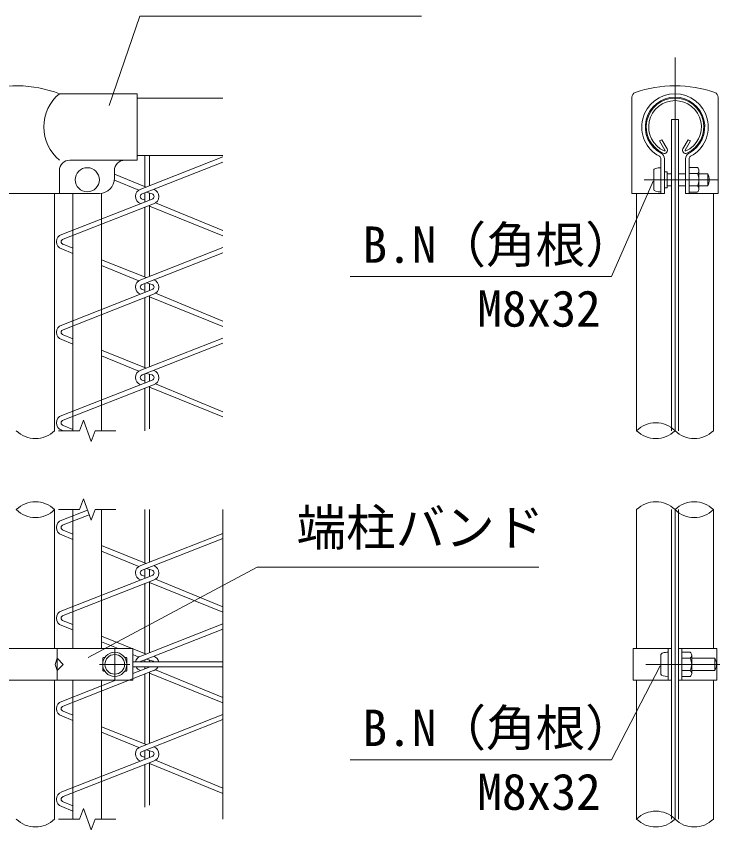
# Model space of a CAD drawing. Units: millimetres, scale not verified. Extents: x -4200 to 4200, y -2970 to 2970.
# Drawn here: x 1158 to 2089, y 620 to 1698 of the extents above; entities that cross this region are included whole.
import ezdxf
from ezdxf.enums import TextEntityAlignment as Align

# ---------------------------------------------------------------- set-up
doc = ezdxf.new("R2010")
doc.units = ezdxf.units.MM
doc.header["$LTSCALE"] = 20
doc.linetypes.add('USER1', pattern=[50.8, 31.75, -6.35, 6.35, -6.35])
for name, color, linetype, lineweight in [('0-0_D-BMK', 2, 'USER1', 13), ('0-1_D-STR1', 1, 'Continuous', 18), ('0-2_D-STR-DIM', 7, 'Continuous', 9), ('0-7_D-STR3', 3, 'Continuous', 13), ('0-8_D-STR-TXT', 7, 'Continuous', 9), ('0-9_Defpoints', 8, 'Continuous', 18), ('0-A_D-STR2', 7, 'Continuous', 9)]:
    doc.layers.add(name, color=color, linetype=linetype, lineweight=lineweight)
doc.styles.add('ＭＳ ゴシック', font='')
doc.styles.get('ＭＳ ゴシック').set_extended_font_data('MS Gothic')

msp = doc.modelspace()

# ---------------------------------------------------------------- linework, layer by layer
at = {"layer": '0-0_D-BMK'}
for p, q in [((2030.2, 1643.39), (2030.2, 1148.84)), ((1989.54, 1481.29), (2087.3, 1481.29)), ((2030.2, 1044.28), (2030.2, 634.28)), ((1288.3, 859.27), (1288.3, 819.27)), ((1268.3, 839.27), (1308.3, 839.27)), ((1991.64, 839.28), (2089.4, 839.28))]:
    msp.add_line(p, q, dxfattribs=at)
at = {"layer": '0-1_D-STR1'}
for p, q in [((1317.9, 1589.27), (1431.63, 1589.27)), ((2009.83, 1532.76), (2012.61, 1534.37)), ((2016.85, 1520.61), (2009.83, 1532.76)), ((2019.63, 1522.21), (2012.61, 1534.37)), ((2040.77, 1522.21), (2047.79, 1534.37)), ((2043.55, 1520.61), (2050.57, 1532.76)), ((2050.57, 1532.76), (2047.79, 1534.37)), ((1317.9, 1513.27), (1431.63, 1513.27)), ((1208.7, 1463.27), (1208.7, 1148.84)), ((1979.4, 1463.27), (1979.4, 1148.84)), ((2081, 1463.27), (2081, 1148.84)), ((1208.7, 1044.28), (1208.7, 860.27)), ((1979.4, 1044.28), (1979.4, 860.28)), ((2081, 1044.28), (2081, 860.28)), ((1208.7, 818.27), (1208.7, 634.28)), ((1979.4, 818.28), (1979.4, 634.28)), ((2081, 818.28), (2081, 634.28))]:
    msp.add_line(p, q, dxfattribs=at)
for centre, radius, start, end in [((2030.2, 1551.27), 38.1, 294.32478, 245.67522), ((2030.2, 1551.27), 34.89, 294.32478, 245.67522), ((2016.16, 1520.21), 4.01, 245.67522, 30), ((2016.16, 1520.21), 0.802, 245.67522, 30), ((2044.24, 1520.21), 4.01, 150, 294.32478), ((2044.24, 1520.21), 0.802, 150, 294.32478)]:
    msp.add_arc(centre, radius, start, end, dxfattribs=at)
at = {"layer": '0-2_D-STR-DIM'}
for points in [[(1289.9, 1148.84), (1262.16, 1148.84), (1257.03, 1134.74), (1246.77, 1162.94), (1241.64, 1148.84), (1213.9, 1148.84)], [(1289.9, 1044.28), (1262.16, 1044.28), (1257.03, 1030.19), (1246.77, 1058.38), (1241.64, 1044.28), (1213.9, 1044.28)], [(1289.9, 634.28), (1262.16, 634.28), (1257.03, 620.19), (1246.77, 648.38), (1241.64, 634.28), (1213.9, 634.28)]]:
    msp.add_lwpolyline(points, dxfattribs=at)
for centre, start, end in [((2004.8, 1123.28), 45.18146, 134.81854), ((1183.3, 1174.4), 225.18146, 314.81854), ((2004.8, 1174.4), 225.18146, 314.81854), ((2055.6, 1174.4), 225.18146, 314.81854), ((1183.3, 1018.72), 45.18146, 134.81854), ((2004.8, 1018.72), 45.18146, 134.81854), ((2055.6, 1018.72), 45.18146, 134.81854), ((1183.3, 1069.84), 225.18146, 314.81854), ((2055.6, 1069.84), 225.18146, 314.81854), ((2004.8, 608.72), 45.18146, 134.81854), ((1183.3, 659.84), 225.18146, 314.81854), ((2004.8, 659.84), 225.18146, 314.81854), ((2055.6, 659.84), 225.18146, 314.81854)]:
    msp.add_arc(centre, 36.03, start, end, dxfattribs=at)
at = {"layer": '0-7_D-STR3'}
for p, q in [((1317.9, 1595.27), (1215, 1595.27)), ((1317.9, 1595.27), (1317.9, 1507.27)), ((2087.3, 1590.65), (2087.3, 1463.27)), ((2025.7, 1561.27), (2034.7, 1561.27)), ((2025.7, 1561.27), (2025.7, 1148.84)), ((2034.7, 1561.27), (2034.7, 1148.84)), ((2011.6, 1508.92), (2011.6, 1463.27)), ((2016.2, 1508.92), (2016.2, 1463.27)), ((2044.2, 1508.92), (2044.2, 1463.27)), ((2048.8, 1508.92), (2048.8, 1463.27)), ((1317.9, 1507.27), (1229, 1507.27)), ((1215, 1463.27), (1215, 1493.27)), ((1287.9, 1493.27), (1287.9, 1483.27)), ((2002, 1468.29), (2002, 1494.29)), ((2019.6, 1491.93), (2016.2, 1491.93)), ((2019.6, 1470.66), (2019.6, 1491.93)), ((2019.6, 1489.29), (2025.7, 1489.29)), ((2034.7, 1489.29), (2044.2, 1489.29)), ((2059.8, 1497.49), (2048.8, 1497.49)), ((2059.8, 1489.39), (2048.8, 1489.39)), ((2061.8, 1469.46), (2061.8, 1493.37)), ((2061.8, 1489.29), (2073.6, 1489.29)), ((2073.6, 1473.29), (2073.6, 1489.29)), ((2019.6, 1470.66), (2016.2, 1470.66)), ((2019.6, 1473.29), (2025.7, 1473.29)), ((2034.7, 1473.29), (2044.2, 1473.29)), ((2059.8, 1473.19), (2048.8, 1473.19)), ((2061.8, 1473.29), (2073.6, 1473.29)), ((1100.8, 1463.27), (1215, 1463.27)), ((1215, 1463.27), (1267.9, 1463.27)), ((1232.9, 1463.27), (1232.9, 1148.84)), ((1270.9, 1463.27), (1270.9, 1148.84)), ((2044.2, 1463.27), (2087.3, 1463.27)), ((2059.8, 1465.09), (2048.8, 1465.09)), ((1232.9, 1044.28), (1232.9, 860.27)), ((1270.9, 1044.28), (1270.9, 860.27)), ((2025.7, 1044.28), (2025.7, 634.28)), ((2034.7, 1044.28), (2034.7, 634.28)), ((1102.9, 860.27), (1312.3, 860.27)), ((1211.95, 818.27), (1211.95, 860.27)), ((1312.3, 860.27), (1312.3, 818.27)), ((1974.8, 860.28), (2025.7, 860.28)), ((2011.5, 852.28), (2011.5, 826.28)), ((2021.1, 860.28), (2021.1, 818.28)), ((2021.1, 855.28), (2021.1, 823.28)), ((2021.1, 851.68), (2021.1, 826.88)), ((2034.7, 860.28), (2085.6, 860.28)), ((2039.3, 860.28), (2039.3, 818.28)), ((2050.3, 855.48), (2039.3, 855.48)), ((2039.3, 855.48), (2039.3, 823.08)), ((2039.3, 851.68), (2039.3, 826.88)), ((2085.6, 860.28), (2085.6, 818.28)), ((1272.3, 847.27), (1272.3, 831.27)), ((1273.3, 848.27), (1275.07, 848.27)), ((1301.53, 848.27), (1303.3, 848.27)), ((1304.3, 847.27), (1304.3, 831.27)), ((2050.3, 847.38), (2039.3, 847.38)), ((2052.3, 851.11), (2052.3, 827.21)), ((2052.3, 847.28), (2083.1, 847.28)), ((2083.1, 847.28), (2083.1, 831.28)), ((1273.3, 830.27), (1275.07, 830.27)), ((1301.53, 830.27), (1303.3, 830.27)), ((2050.3, 831.18), (2039.3, 831.18)), ((2052.3, 831.28), (2083.1, 831.28)), ((2050.3, 823.08), (2039.3, 823.08)), ((1102.9, 818.27), (1312.3, 818.27)), ((1232.9, 818.27), (1232.9, 634.28)), ((1270.9, 818.27), (1270.9, 634.28)), ((2034.7, 818.28), (2085.6, 818.28))]:
    msp.add_line(p, q, dxfattribs=at)
for points in [[(1973.1, 1590.66), (1973.1, 1463.27), (2016.2, 1463.27)], [(1974.8, 860.28), (1974.8, 818.28), (2025.7, 818.28)]]:
    msp.add_lwpolyline(points, dxfattribs=at)
msp.add_lwpolyline([(1211.95, 847.27), (1209.29, 839.27), (1211.95, 831.27), (1219.95, 839.27)], close=True, dxfattribs=at)
for centre, radius in [((1251.9, 1481.27), 16), ((1288.3, 839.27), 16), ((1288.3, 839.27), 13)]:
    msp.add_circle(centre, radius, dxfattribs=at)
for centre, radius, start, end in [((1157.9, 1445.81), 160, 69.0916, 109.22051), ((2030.19, 1445.81), 160, 70.77586, 109.21688), ((1251.39, 1551.27), 57.1, 129.59418, 230.40582), ((1979.7, 1590.66), 6.6, 109.21688, 180), ((2030.2, 1551.27), 44, 298.0884, 241.9116), ((2080.7, 1590.65), 6.6, 0, 70.77586), ((2030.2, 1551.27), 39.4, 298.0884, 241.9116), ((2007.6, 1508.92), 4, 0, 61.9116), ((2007.6, 1508.92), 8.6, 0, 61.9116), ((2052.8, 1508.92), 8.6, 118.0884, 180), ((2052.8, 1508.92), 4, 118.0884, 180), ((1229, 1493.27), 14, 90, 180), ((1301.9, 1493.27), 14, 90, 180), ((2056.7, 1493.44), 5.1, 307.42505, 52.57495), ((2044.4, 1481.29), 17.4, 332.26063, 27.73937), ((2058.6, 1481.29), 17, 331.92751, 28.07249), ((1267.9, 1483.27), 20, 270, 0), ((2056.72, 1469.14), 5.08, 307.21089, 52.78911), ((2047.22, 851.43), 5.08, 307.21089, 52.78911), ((1273.3, 847.27), 1, 90, 180), ((1303.3, 847.27), 1, 0, 90), ((2034.9, 839.28), 17.4, 332.26063, 27.73937), ((2068.1, 839.28), 17, 331.92751, 28.07249), ((1273.3, 831.27), 1, 180, 270), ((1303.3, 831.27), 1, 270, 0), ((2047.2, 827.13), 5.1, 307.42505, 52.57495)]:
    msp.add_arc(centre, radius, start, end, dxfattribs=at)
for centre, start_param, end_param in [((2011.6, 1494.29), 1.5707963, 3.1415927), ((2011.6, 1468.29), 3.1415927, 4.712389), ((2021.1, 852.28), 1.5707963, 3.1415927), ((2021.1, 826.28), 3.1415927, 4.712389)]:
    msp.add_ellipse(centre, major_axis=(9.6, 0), ratio=0.3125, start_param=start_param, end_param=end_param, dxfattribs=at)
at = {"layer": '0-8_D-STR-TXT'}
for points in [[(1694.48, 1697.91), (1321.73, 1697.91), (1280.74, 1579.83)], [(1599.99, 1352.93), (1946.05, 1352.93), (2001.2, 1479.44)], [(1849.9, 968.09), (1476.9, 968.09), (1253.07, 848.55)], [(1599.99, 712.77), (1946.05, 712.77), (2010.58, 837.51)]]:
    msp.add_lwpolyline(points, dxfattribs=at)
at = {"layer": '0-9_Defpoints'}
msp.add_line((1431.63, 1044.28), (1431.63, 634.28), dxfattribs=at)
at = {"layer": '0-A_D-STR2'}
for p, q in [((1322.94, 1468.86), (1431.63, 1511.51)), ((1328.02, 1472.44), (1328.02, 1513.27)), ((1334.42, 1473.36), (1334.42, 1513.27)), ((1324.65, 1462.69), (1431.63, 1504.67)), ((1287.9, 1488.53), (1330.02, 1471.64)), ((1287.76, 1480.94), (1320.14, 1467.59)), ((1218.29, 1408.86), (1337.78, 1455.76)), ((1328.02, 1454.82), (1324.65, 1455.76)), ((1328.02, 1451.92), (1328.02, 1463.63)), ((1330.09, 1464.83), (1337.78, 1462.69)), ((1334.42, 1454.82), (1334.42, 1463.63)), ((1220, 1402.69), (1339.49, 1449.59)), ((1328.02, 1352.44), (1328.02, 1445.09)), ((1334.42, 1353.36), (1334.42, 1447.6)), ((1431.63, 1407.07), (1334.42, 1446.4)), ((1431.63, 1414.02), (1342.29, 1450.86)), ((1220, 1395.76), (1232.9, 1390.59)), ((1322.94, 1348.86), (1431.63, 1391.51)), ((1218.29, 1389.59), (1232.9, 1383.57)), ((1324.65, 1342.69), (1431.63, 1384.67)), ((1270.9, 1375.35), (1330.02, 1351.64)), ((1270.9, 1367.9), (1320.14, 1347.59)), ((1328.02, 1331.92), (1328.02, 1343.63)), ((1330.09, 1344.83), (1337.78, 1342.69)), ((1334.42, 1334.82), (1334.42, 1343.63)), ((1218.29, 1288.86), (1337.78, 1335.76)), ((1220, 1282.69), (1339.49, 1329.59)), ((1328.02, 1334.82), (1324.65, 1335.76)), ((1334.42, 1233.36), (1334.42, 1327.6)), ((1431.63, 1287.07), (1334.42, 1326.4)), ((1431.63, 1294.02), (1342.29, 1330.86)), ((1328.02, 1232.44), (1328.02, 1325.09)), ((1220, 1275.76), (1232.9, 1270.59)), ((1218.29, 1269.59), (1232.9, 1263.57)), ((1322.94, 1228.86), (1431.63, 1271.51)), ((1324.65, 1222.69), (1431.63, 1264.67)), ((1270.9, 1255.35), (1330.02, 1231.64)), ((1270.9, 1247.9), (1320.14, 1227.59)), ((1328.02, 1211.92), (1328.02, 1224.01)), ((1330.09, 1224.83), (1337.78, 1222.69)), ((1334.42, 1214.44), (1334.42, 1223.63)), ((1218.29, 1168.86), (1337.78, 1215.76)), ((1220, 1162.69), (1339.49, 1209.59)), ((1328.02, 1214.82), (1324.65, 1215.76)), ((1334.42, 1151.18), (1334.42, 1207.6)), ((1431.63, 1174.02), (1342.29, 1210.86)), ((1328.02, 1148.76), (1328.02, 1205.09)), ((1431.63, 1167.07), (1334.42, 1206.4)), ((1220, 1155.76), (1232.9, 1150.59)), ((1218.29, 1149.59), (1220.1, 1148.84)), ((1218.29, 1030.2), (1252.18, 1043.5)), ((1220, 1024.03), (1254.36, 1037.52)), ((1328.02, 973.78), (1328.02, 1044.28)), ((1334.42, 974.7), (1334.42, 1044.28)), ((1220, 1017.09), (1232.9, 1011.92)), ((1218.29, 1010.93), (1232.9, 1004.91)), ((1322.94, 970.2), (1431.63, 1012.85)), ((1324.65, 964.03), (1431.63, 1006.01)), ((1270.9, 996.69), (1330.02, 972.98)), ((1270.9, 989.24), (1320.14, 968.93)), ((1328.02, 953.26), (1328.02, 964.97)), ((1330.09, 966.17), (1337.78, 964.03)), ((1334.42, 956.16), (1334.42, 964.97)), ((1218.29, 910.2), (1337.78, 957.1)), ((1220, 904.03), (1339.49, 950.93)), ((1328.02, 956.16), (1324.65, 957.1)), ((1334.42, 854.7), (1334.42, 948.94)), ((1431.63, 915.36), (1342.29, 952.2)), ((1328.02, 853.78), (1328.02, 946.42)), ((1431.63, 908.41), (1334.42, 947.74)), ((1220, 897.09), (1232.9, 891.92)), ((1218.29, 890.93), (1232.9, 884.9)), ((1322.94, 850.2), (1431.63, 892.85)), ((1324.65, 844.03), (1431.63, 886.01)), ((1270.9, 876.69), (1330.02, 852.98)), ((1270.9, 869.24), (1292.65, 860.27)), ((1312.3, 852.17), (1320.14, 848.93)), ((1431.63, 842.47), (1312.3, 842.47)), ((1328.02, 842.47), (1328.02, 845.35)), ((1330.09, 846.17), (1337.78, 844.03)), ((1334.42, 842.47), (1334.42, 844.97)), ((1220, 784.03), (1339.49, 830.93)), ((1431.63, 836.07), (1312.3, 836.07)), ((1312.3, 827.09), (1335.17, 836.07)), ((1328.02, 833.26), (1328.02, 836.07)), ((1334.42, 835.77), (1334.42, 836.07)), ((1431.63, 795.36), (1342.29, 832.2)), ((1328.02, 733.78), (1328.02, 826.42)), ((1334.42, 734.7), (1334.42, 828.94)), ((1431.63, 788.41), (1334.42, 827.74)), ((1218.29, 790.2), (1289.81, 818.27)), ((1220, 777.09), (1232.9, 771.92)), ((1218.29, 770.93), (1232.9, 764.9)), ((1322.94, 730.2), (1431.63, 772.85)), ((1324.65, 724.03), (1431.63, 766.01)), ((1270.9, 756.69), (1330.02, 732.98)), ((1270.9, 749.24), (1320.14, 728.93)), ((1328.02, 713.26), (1328.02, 725.35)), ((1330.09, 726.17), (1337.78, 724.03)), ((1334.42, 715.77), (1334.42, 724.97)), ((1218.29, 670.2), (1337.78, 717.1)), ((1328.02, 716.16), (1324.65, 717.1)), ((1431.63, 675.36), (1342.29, 712.2)), ((1220, 664.03), (1339.49, 710.93)), ((1328.02, 650.1), (1328.02, 706.42)), ((1334.42, 652.52), (1334.42, 708.94)), ((1431.63, 668.41), (1334.42, 707.74)), ((1218.29, 650.93), (1220.31, 650.1)), ((1218.29, 650.93), (1232.9, 644.9)), ((1220, 657.09), (1232.9, 651.92))]:
    msp.add_line(p, q, dxfattribs=at)
for centre, radius, start, end in [((1325.62, 1459.22), 10, 105.52411, 251.53809), ((1336.82, 1459.22), 10, 285.52411, 71.5381), ((1325.62, 1459.22), 3.6, 105.52411, 254.47589), ((1336.82, 1459.22), 3.6, 285.52411, 74.47589), ((1220.96, 1399.22), 10, 105.52411, 254.47589), ((1220.96, 1399.22), 3.6, 105.52411, 254.47589), ((1325.62, 1339.22), 10, 105.52411, 251.53809), ((1336.82, 1339.22), 10, 285.52411, 71.5381), ((1325.62, 1339.22), 3.6, 105.52411, 254.47589), ((1336.82, 1339.22), 3.6, 285.52411, 74.47589), ((1220.96, 1279.22), 10, 105.52411, 254.47589), ((1220.96, 1279.22), 3.6, 105.52411, 254.47589), ((1325.62, 1219.22), 10, 105.52411, 251.53809), ((1336.82, 1219.22), 10, 285.52411, 71.5381), ((1325.62, 1219.22), 3.6, 105.52411, 254.47589), ((1336.82, 1219.22), 3.6, 285.52411, 74.47589), ((1220.96, 1159.22), 10, 105.52411, 254.47589), ((1220.96, 1159.22), 3.6, 105.52411, 254.47589), ((1220.96, 1020.56), 10, 105.52411, 254.47589), ((1220.96, 1020.56), 3.6, 105.52411, 254.47589), ((1325.62, 960.56), 10, 105.52411, 251.53809), ((1336.82, 960.56), 10, 285.52411, 71.5381), ((1325.62, 960.56), 3.6, 105.52411, 254.47589), ((1336.82, 960.56), 3.6, 285.52411, 74.47589), ((1220.96, 900.56), 10, 105.52411, 254.47589), ((1220.96, 900.56), 3.6, 105.52411, 254.47589), ((1325.62, 840.56), 10, 105.52411, 169.01301), ((1325.62, 840.56), 3.6, 105.52411, 148.03466), ((1336.82, 840.56), 3.6, 31.96534, 74.47589), ((1336.82, 840.56), 10, 10.987, 71.5381), ((1325.62, 840.56), 10, 206.70608, 251.53809), ((1325.62, 840.56), 10, 206.70609, 251.53809), ((1336.82, 840.56), 10, 285.52411, 333.29392), ((1220.96, 780.56), 10, 105.52411, 254.47589), ((1220.96, 780.56), 3.6, 105.52411, 254.47589), ((1325.62, 720.56), 10, 105.52411, 251.53809), ((1325.62, 720.56), 3.6, 105.52411, 254.47589), ((1336.82, 720.56), 3.6, 285.52411, 74.47589), ((1336.82, 720.56), 10, 285.52411, 71.5381), ((1220.96, 660.56), 10, 105.52411, 254.47589), ((1220.96, 660.56), 3.6, 105.52411, 254.47589)]:
    msp.add_arc(centre, radius, start, end, dxfattribs=at)

# ---------------------------------------------------------------- texts
at = {"layer": '0-8_D-STR-TXT', "style": 'ＭＳ ゴシック'}
for s, p in [('B.N（角根）', (1616.23, 1356.87)), ('M8x32', (1768.31, 1272.29)), ('端柱バンド', (1529.09, 982.2)), ('B.N（角根）', (1616.23, 716.7)), ('M8x32', (1768.31, 632.12))]:
    msp.add_text(s, height=48.09, dxfattribs=at).set_placement(p, align=Align.BOTTOM_LEFT)

doc.saveas('drawing.dxf')
